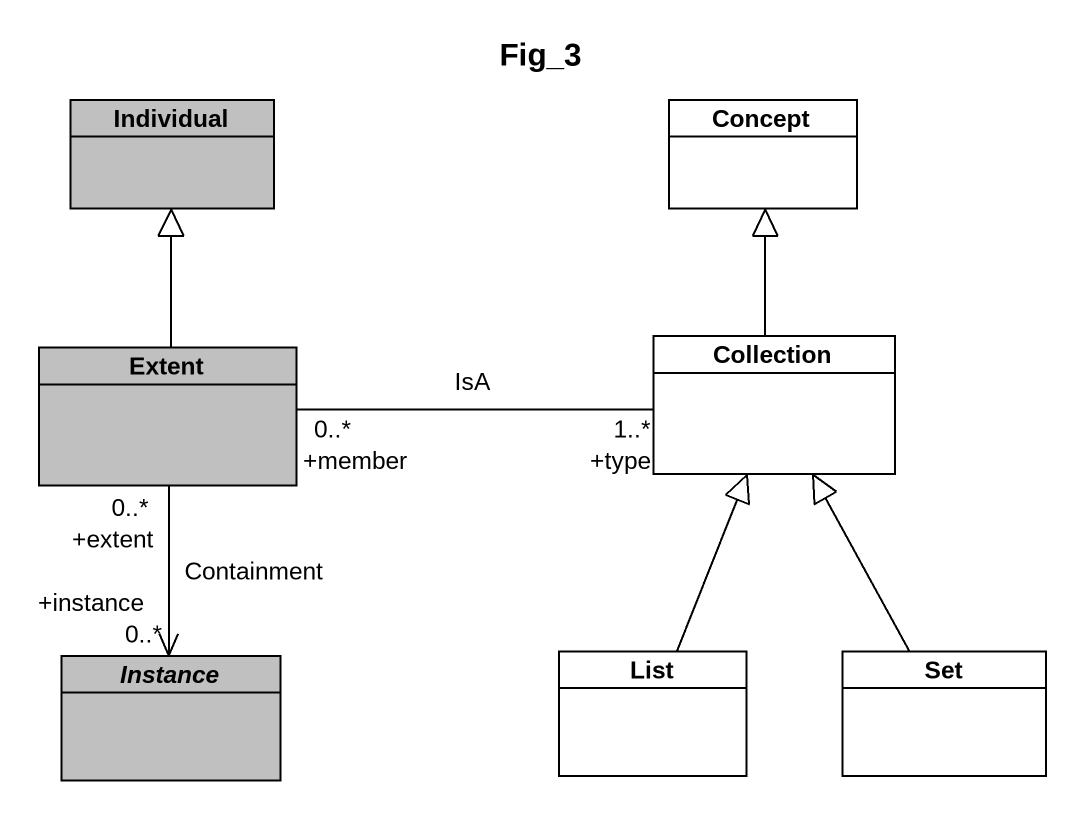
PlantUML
@startuml
title Fig_3
hide circle
hide empty members
class Individual #C0C0C0
class Concept #FFFFFF
class Extent #C0C0C0
class Collection #FFFFFF
abstract class Instance #C0C0C0
class List #FFFFFF
class "Set" as Set_ #FFFFFF
Extent -up-|> Individual
Extent "+extent\n0..*" --> "+instance\n0..*" Instance : Containment
Collection -up-|> Concept
Collection "+type\n1..*" -left- "+member\n0..*" Extent : IsA
List -up-|> Collection
Set_ -up-|> Collection
@enduml
